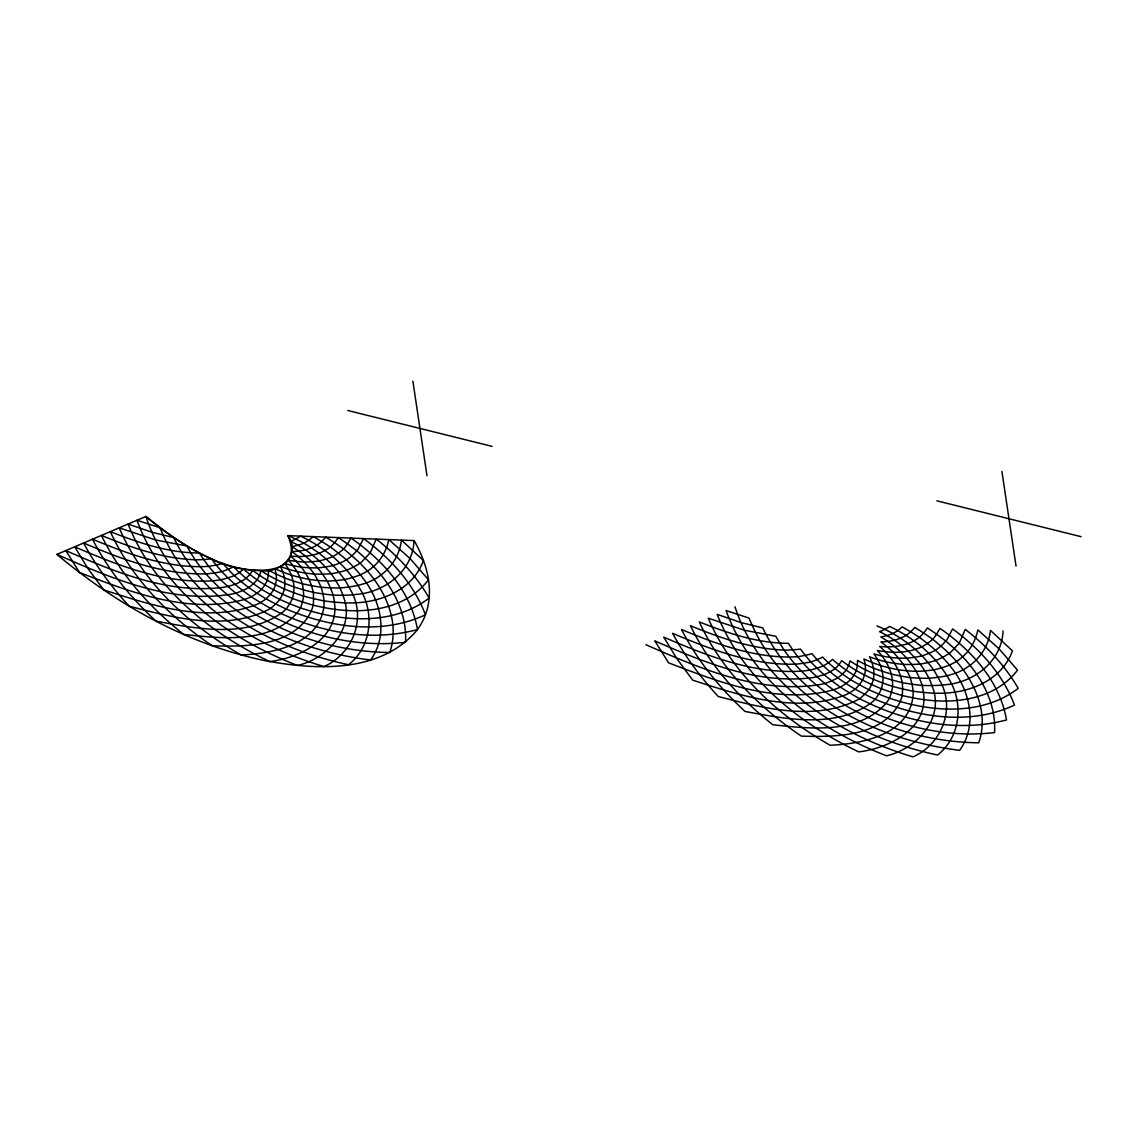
<?xml version="1.0" encoding="UTF-8"?>
<svg xmlns="http://www.w3.org/2000/svg" width="1138" height="1138" viewBox="0 0 1138 1138"><rect width="100%" height="100%" fill="white"/><g stroke="black" fill="none" stroke-linecap="round" stroke-linejoin="round"><path stroke-width="1.5" d="M1003.076 630.893C1001.924 661.164 974.057 682.544 945.394 684.706A211.298 115.393 25.2 0 1 941.98 685.218L935.621 685.474A212.977 116.304 25.2 0 1 931.88 685.545A183.318 100.116 25.2 0 1 922.207 685.432A185.494 101.296 25.2 0 1 911.951 684.208A148.424 81.054 25.2 0 1 902.263 682.615A150.941 82.434 25.2 0 1 892.334 680.069A120.728 65.933 25.2 0 1 883.074 677.252A123.658 67.526 25.2 0 1 873.87 673.639A99.362 54.268 25.2 0 1 865.435 669.841A102.847 56.175 25.2 0 1 857.284 665.431A83.586 45.648 25.2 0 1 849.986 660.95A88.28 48.209 25.2 0 1 848.521 665.559A108.323 59.162 25.2 0 1 846.146 670.14A115.137 62.875 25.2 0 1 842.419 674.066A141.951 77.526 25.2 0 1 837.753 677.85A152.777 83.43 25.2 0 1 831.764 680.78A187.471 102.377 25.2 0 1 824.837 683.497A194.257 106.09 25.2 0 1 820.896 684.393C760.156 694.564 700.354 668.689 645.943 644.705M56.9 554.391L145.92 516.467C178.595 542.456 217.159 569.768 260.815 570.636C279.848 573.609 301.741 554.419 287.9 535.628L414.033 540.578C412.895 570.835 385.014 592.229 356.35 594.392A211.298 115.393 25.2 0 1 352.951 594.904L346.578 595.16A212.977 116.304 25.2 0 1 342.837 595.231A183.318 100.116 25.2 0 1 333.164 595.117A185.494 101.296 25.2 0 1 322.908 593.894A148.424 81.054 25.2 0 1 313.22 592.301A150.941 82.434 25.2 0 1 303.291 589.754A120.728 65.933 25.2 0 1 294.031 586.938A123.658 67.526 25.2 0 1 284.827 583.325A99.475 54.325 25.2 0 0 284.472 577.805A96.943 52.931 25.2 0 0 293.035 580.878A120.728 65.933 25.2 0 0 302.295 583.694A118.622 64.781 25.2 0 0 311.414 585.657A148.424 81.054 25.2 0 0 321.115 587.236A146.603 80.058 25.2 0 0 330.361 587.82A183.318 100.116 25.2 0 0 340.034 587.948A181.824 99.291 25.2 0 0 348.925 586.966A211.298 115.393 25.2 0 0 352.325 586.468L358.086 585.458A210.374 114.895 25.2 0 0 361.087 584.519C381.97 579.37 399.111 561.802 401.415 540.081L423.393 560.522C412.653 590.665 378.798 603.553 348.953 602.898A212.977 116.304 25.2 0 1 345.227 602.969L334.401 602.116A185.494 101.296 25.2 0 1 324.159 600.907A188.453 102.918 25.2 0 1 313.533 598.616A150.941 82.434 25.2 0 1 303.604 596.07A154.384 84.312 25.2 0 1 293.618 592.614A123.658 67.526 25.2 0 1 284.415 589A127.797 69.788 25.2 0 1 275.396 584.648A102.847 56.175 25.2 0 1 267.245 580.224A107.797 58.877 25.2 0 1 259.478 575.259A87.711 47.896 25.2 0 1 252.622 570.309A93.999 51.338 25.2 0 1 249.819 574.363A115.137 62.875 25.2 0 1 246.093 578.289A124.497 67.996 25.2 0 1 241.028 581.433A152.777 83.43 25.2 0 1 235.04 584.363A167.67 91.566 25.2 0 1 227.813 586.369A194.257 106.09 25.2 0 1 223.873 587.265C168.879 594.477 115.208 572.115 65.805 550.593L79.575 572.542C131.169 592.343 188.794 614.634 244.414 599.513A187.471 102.377 25.2 0 0 251.342 596.796A187.414 102.349 25.2 0 1 242.721 590.48A152.691 83.387 25.2 0 1 235.04 584.377A167.812 91.637 25.2 0 1 227.97 577.834A137.712 75.208 25.2 0 1 221.796 571.589A156.105 85.25 25.2 0 1 216.206 565.017A129.391 70.67 25.2 0 1 211.483 558.801C187.642 548.061 165.849 533.295 145.92 516.467C171.682 594.961 248.255 643.966 323.96 666.555C352.851 654.037 367.076 617.521 350.461 589.882A210.544 114.981 25.2 0 0 348.925 586.966A180.601 98.622 25.2 0 0 344.615 579.583A179.704 98.138 25.2 0 0 338.911 572.258A142.791 77.981 25.2 0 0 333.064 565.529A142.99 78.081 25.2 0 0 326.094 559.057A113.473 61.964 25.2 0 0 319.166 553.253A114.867 62.732 25.2 0 0 311.385 547.876A91.709 50.086 25.2 0 0 303.803 543.196A94.369 51.537 25.2 0 0 295.681 539.042A76.531 41.793 25.2 0 0 287.9 535.628C308.057 582.869 233.233 572.386 211.483 558.801A151.539 82.747 25.2 0 1 203.702 559.512A179.178 97.854 25.2 0 1 196.234 559.825C163.275 558.801 131.652 547.748 101.41 535.429C120.329 574.548 149.903 607.592 183.787 634.435C221.355 638.532 269.749 644.236 297.359 612.571A195.38 106.702 25.2 0 0 300.432 607.934A192.478 105.109 25.2 0 0 302.409 601.917A154.469 84.354 25.2 0 0 303.604 596.07A150.572 82.235 25.2 0 0 303.291 589.754A120.301 65.705 25.2 0 0 302.295 583.709A117.612 64.226 25.2 0 0 299.934 577.421A94.127 51.409 25.2 0 0 297.004 571.518A92.292 50.399 25.2 0 0 292.921 565.614A74.695 40.797 25.2 0 0 288.398 560.181A76.004 41.509 25.2 0 0 296.15 561.347A93.288 50.954 25.2 0 0 304.187 561.987A92.861 50.712 25.2 0 0 311.698 561.731A115.578 63.116 25.2 0 0 319.337 560.878A115.578 63.116 25.2 0 0 326.094 559.057A144.682 79.006 25.2 0 0 332.822 556.567A145.721 79.575 25.2 0 0 338.342 553.111A182.293 99.547 25.2 0 0 343.662 548.971A185.323 101.211 25.2 0 0 347.488 543.893L350.973 538.103C382.496 559.782 410.747 590.807 417.504 629.627C380.988 673.397 316.535 670.31 265.424 660.723C188.012 644.748 117.072 604.861 56.9 554.391C111.325 578.403 171.113 604.221 231.853 594.079A194.257 106.09 25.2 0 0 235.808 593.197A187.471 102.377 25.2 0 0 242.735 590.48A152.777 83.43 25.2 0 0 248.724 587.535A141.951 77.526 25.2 0 0 253.39 583.751A115.137 62.875 25.2 0 0 257.117 579.825A108.323 59.162 25.2 0 0 259.492 575.259A88.28 48.209 25.2 0 0 260.958 570.636A83.586 45.648 25.2 0 0 268.241 575.117A102.847 56.175 25.2 0 0 276.406 579.527A99.362 54.268 25.2 0 0 284.827 583.31M936.859 500.82L1081.1 536.681M347.815 410.505L492.057 446.366M734.963 606.782C760.71 685.275 837.298 734.28 912.989 756.87C941.88 744.352 956.119 707.836 939.504 680.197A210.544 114.981 25.2 0 0 937.954 677.295A180.601 98.622 25.2 0 0 933.658 669.898A179.704 98.138 25.2 0 0 927.939 662.572A142.791 77.981 25.2 0 0 922.107 655.844A142.99 78.081 25.2 0 0 915.137 649.371A113.473 61.964 25.2 0 0 908.195 643.567A114.867 62.732 25.2 0 0 900.428 638.19A91.709 50.086 25.2 0 0 892.846 633.51A94.369 51.537 25.2 0 0 884.724 629.357A77.228 42.177 25.2 0 1 879.56 631.59A74.212 40.527 25.2 0 1 886.943 635.573A91.709 50.086 25.2 0 1 894.525 640.253A90.471 49.403 25.2 0 1 901.438 645.388A113.473 61.964 25.2 0 1 908.366 651.192A113.288 61.865 25.2 0 1 914.34 657.309A142.791 77.981 25.2 0 1 920.173 664.037A143.63 78.437 25.2 0 1 924.767 670.879A180.601 98.622 25.2 0 1 929.063 678.262A182.379 99.603 25.2 0 1 931.88 685.545C945.578 717.765 916.901 748.832 886.53 755.788C818.208 729.401 751.891 681.762 726.058 610.565L749.074 618.076C779.601 694.877 860.399 738.491 937.541 755.049C960.742 737.026 963.986 702.8 948.665 678.675A210.544 114.981 25.2 0 0 947.129 675.773L943.658 670.723A209.605 114.469 25.2 0 0 941.539 667.821A179.704 98.138 25.2 0 0 935.834 660.481A179.904 98.252 25.2 0 0 928.836 653.354A142.99 78.081 25.2 0 0 921.865 646.882A144.512 78.92 25.2 0 0 913.899 640.808A114.867 62.732 25.2 0 0 906.133 635.431A117.854 64.354 25.2 0 0 897.683 630.58A94.369 51.537 25.2 0 0 889.56 626.426A95.009 51.893 25.2 0 1 884.724 629.371A76.531 41.793 25.2 0 0 876.943 625.943M1001.924 471.445L1016.035 566.07M412.881 381.13L426.992 475.755M414.175 540.578A202.18 110.414 25.2 0 1 417.418 629.584C370.533 642.202 320.062 632.415 277.018 611.561A197.173 107.669 25.2 0 1 270.574 608.375L264.158 604.705A201.796 110.201 25.2 0 1 260.488 602.514A201.967 110.286 25.2 0 1 258.155 603.851C208.197 624.349 152.392 605.544 103.686 589.882L87.626 568.061L74.71 546.809C118.352 565.6 165.067 584.192 213.475 580.721A185.935 101.538 25.2 0 0 220.744 579.839A167.67 91.566 25.2 0 0 227.97 577.834A137.513 75.094 25.2 0 0 234.3 575.558A124.497 67.996 25.2 0 0 239.35 572.4A101.936 55.677 25.2 0 0 243.475 569.043A93.586 51.11 25.2 0 0 249.834 574.363A114.753 62.675 25.2 0 0 257.117 579.825A107.797 58.877 25.2 0 0 264.884 584.804A133.587 72.946 25.2 0 0 273.547 589.811A127.797 69.788 25.2 0 0 282.565 594.164A159.192 86.943 25.2 0 0 292.423 598.46A154.384 84.312 25.2 0 0 302.409 601.917A192.422 105.08 25.2 0 0 313.178 605.203A188.453 102.918 25.2 0 0 323.789 607.479C359.907 614.861 404.445 611.348 428.471 579.825L410.107 558.587L388.812 539.583C385.967 554.178 376.55 567.08 363.022 573.467A210.416 114.91 25.2 0 1 360.518 574.818L355.497 576.568A210.374 114.895 25.2 0 1 352.51 577.507A180.999 98.835 25.2 0 1 344.615 579.598A181.824 99.291 25.2 0 1 335.738 580.579A145.365 79.376 25.2 0 1 327.132 581.02A146.603 80.058 25.2 0 1 317.872 580.423A117.143 63.97 25.2 0 1 309.052 579.384A118.622 64.781 25.2 0 1 299.934 577.435A95.251 52.021 25.2 0 1 291.371 575.117A96.943 52.931 25.2 0 1 282.793 572.03A78.778 43.016 25.2 0 1 274.898 568.673A80.841 44.14 25.2 0 1 276.036 574.007A99.475 54.325 25.2 0 1 276.392 579.527A103.288 56.402 25.2 0 1 275.396 584.648A128.181 70.001 25.2 0 1 273.547 589.811A134.042 73.202 25.2 0 1 270.261 594.363A166.191 90.755 25.2 0 1 266.079 598.858A175.195 95.677 25.2 0 1 260.488 602.514A174.968 95.549 25.2 0 1 251.342 596.796A175.195 95.677 25.2 0 0 256.946 593.14A141.951 77.526 25.2 0 0 261.612 589.342A134.042 73.202 25.2 0 0 264.884 584.804A108.323 59.162 25.2 0 0 267.259 580.224A103.288 56.402 25.2 0 0 268.255 575.117A84.056 45.904 25.2 0 0 268.397 570.067A80.713 44.083 25.2 0 0 276.036 574.007A99.362 54.268 25.2 0 0 284.472 577.791A96.488 52.689 25.2 0 0 282.793 572.016A78.309 42.76 25.2 0 0 280.446 566.511A77.455 42.305 25.2 0 0 288.44 569.199A95.251 52.021 25.2 0 0 297.004 571.518A94.07 51.366 25.2 0 0 305.397 573.011A92.292 50.399 25.2 0 0 301.314 567.122A93.288 50.954 25.2 0 0 309.337 567.748A116.133 63.429 25.2 0 0 317.658 567.848A115.578 63.116 25.2 0 0 325.297 566.994A144.668 79.006 25.2 0 0 333.064 565.515A144.682 79.006 25.2 0 0 339.793 563.04A179.904 98.252 25.2 0 1 346.791 570.166A179.704 98.138 25.2 0 1 352.496 577.507A209.605 114.469 25.2 0 1 354.615 580.408L358.086 585.458A210.544 114.981 25.2 0 1 359.636 588.36C374.957 612.486 371.713 646.711 348.498 664.734C271.356 648.176 190.572 604.562 160.031 527.762L137.015 520.251C162.862 591.447 229.165 639.087 297.502 665.474C327.872 658.518 356.521 627.451 342.837 595.231A182.379 99.603 25.2 0 0 340.034 587.962A180.601 98.622 25.2 0 0 335.738 580.565A143.63 78.437 25.2 0 0 331.144 573.723A142.791 77.981 25.2 0 0 325.312 566.994A113.288 61.865 25.2 0 0 319.337 560.878A113.473 61.964 25.2 0 0 312.409 555.074A90.471 49.403 25.2 0 0 305.496 549.924A91.709 50.086 25.2 0 0 297.914 545.244A74.212 40.527 25.2 0 0 290.517 541.261A77.228 42.177 25.2 0 0 295.681 539.042A95.009 51.893 25.2 0 0 300.517 536.112A94.369 51.537 25.2 0 1 308.64 540.266A117.854 64.354 25.2 0 1 317.089 545.116A114.867 62.732 25.2 0 1 324.856 550.493A144.512 78.92 25.2 0 1 332.822 556.582A142.99 78.081 25.2 0 1 339.793 563.04A181.027 98.864 25.2 0 0 346.478 559.896A182.293 99.547 25.2 0 0 351.813 555.742A211.867 115.706 25.2 0 0 353.762 554.007L357.858 549.512L363.577 538.601C390.291 558.075 413.62 583.495 425.456 614.776C384.587 633.923 336.549 628.347 295.482 612.713A195.167 106.588 25.2 0 1 286.15 609.001L282.11 607.095A197.173 107.669 25.2 0 1 275.666 603.908A165.821 90.556 25.2 0 1 266.079 598.858A174.968 95.549 25.2 0 1 256.932 593.14A141.638 77.341 25.2 0 1 248.71 587.535A152.691 83.387 25.2 0 1 241.028 581.433A124.398 67.939 25.2 0 1 234.286 575.558A137.712 75.208 25.2 0 1 228.112 569.299A113.316 61.879 25.2 0 1 222.849 563.338A128.935 70.414 25.2 0 1 216.206 565.017A155.693 85.023 25.2 0 1 208.709 566.354A179.178 97.854 25.2 0 1 201.255 566.667C163.374 567.009 127.029 553.523 92.505 539.213C108.309 570.223 130.514 597.535 155.977 621.12C196.931 628.788 246.078 638.674 282.423 612.358A200.103 109.276 25.2 0 0 286.15 609.001L286.648 608.332A195.38 106.702 25.2 0 0 289.721 603.709A159.505 87.1 25.2 0 0 292.423 598.46A154.469 84.354 25.2 0 0 293.618 592.614A123.758 67.583 25.2 0 0 294.045 586.938A120.301 65.705 25.2 0 0 293.049 580.892A96.488 52.689 25.2 0 0 291.371 575.103A94.127 51.409 25.2 0 0 288.44 569.199A76.289 41.665 25.2 0 0 284.955 563.651A76.573 41.822 25.2 0 0 292.907 565.614A94.07 51.366 25.2 0 0 301.3 567.122A90.969 49.674 25.2 0 0 296.15 561.347M317.658 567.862A113.288 61.865 25.2 0 0 311.698 561.745A90.3 49.318 25.2 0 0 305.61 556.226A90.471 49.403 25.2 0 0 298.711 551.091A73.117 39.93 25.2 0 0 291.826 546.61A76.09 41.551 25.2 0 0 297.914 545.244A93.458 51.039 25.2 0 0 303.803 543.196A95.009 51.893 25.2 0 0 308.626 540.251A118.409 64.667 25.2 0 0 313.121 536.61A117.854 64.354 25.2 0 1 321.585 541.475A147.784 80.698 25.2 0 1 330.376 547.051A148.225 80.94 25.2 0 0 334.529 542.684A185.323 101.211 25.2 0 0 338.356 537.605A185.053 101.054 25.2 0 1 347.488 543.893L356.962 550.892A211.497 115.507 25.2 0 1 360.063 553.609C385.839 575.544 407.632 607.052 405.498 642.287C354.188 648.191 301.726 634.492 257.629 608.218A201.796 110.201 25.2 0 1 253.959 606.042L244.414 599.513A187.414 102.349 25.2 0 1 235.808 593.197L231.697 589.74A194.37 106.147 25.2 0 1 227.828 586.369A167.812 91.637 25.2 0 1 220.744 579.839L219.89 578.958A186.276 101.723 25.2 0 1 214.3 572.926A156.105 85.25 25.2 0 1 208.709 566.354L208.041 565.486A179.605 98.081 25.2 0 1 203.702 559.512A152.023 83.017 25.2 0 1 199.463 553.04A178.325 97.384 25.2 0 1 194.029 552.883C164.982 551.816 137.115 542.157 110.315 531.631C131.866 578.943 169.633 616.981 212.308 645.801C246.462 646.868 293.846 646.711 311.2 611.22A192.478 105.109 25.2 0 0 313.178 605.203A188.168 102.761 25.2 0 0 313.547 598.616A150.572 82.235 25.2 0 0 313.235 592.301A147.584 80.599 25.2 0 0 311.428 585.657A117.612 64.226 25.2 0 0 309.067 579.384A115.535 63.088 25.2 0 0 305.397 573.026A117.143 63.97 25.2 0 0 314.216 574.064A115.535 63.088 25.2 0 1 317.872 580.423A145.266 79.333 25.2 0 1 321.101 587.251A147.584 80.599 25.2 0 1 322.908 593.88A184.882 100.969 25.2 0 1 324.145 600.892A188.168 102.761 25.2 0 1 323.789 607.479C318.185 644.933 272.594 653.625 241.1 654.933C189.577 625.473 142.862 583.296 119.22 527.847L155.579 539.953L186.86 545.984A178.623 97.541 25.2 0 0 189.136 550.138L195.124 559.839A179.605 98.081 25.2 0 0 199.463 565.814L205.95 573.922A186.276 101.723 25.2 0 0 211.54 579.953L219.691 588.076A194.37 106.147 25.2 0 0 223.574 591.447C269.422 630.537 329.65 651.832 389.737 652.487C400.519 621.32 384.544 588.289 362.78 566.055A209.819 114.582 25.2 0 0 360.149 563.225L354.914 558.459A211.497 115.507 25.2 0 0 351.813 555.742A181.539 99.134 25.2 0 0 343.676 548.971A185.053 101.054 25.2 0 0 334.544 542.684A147.784 80.698 25.2 0 0 325.738 537.108A148.225 80.94 25.2 0 1 321.599 541.475A118.409 64.667 25.2 0 1 317.104 545.116A116.389 63.557 25.2 0 1 311.399 547.876A93.458 51.039 25.2 0 1 305.496 549.939A92.847 50.698 25.2 0 1 298.711 551.091A75.663 41.324 25.2 0 1 291.883 551.589A72.974 39.844 25.2 0 1 298.099 556.482A92.861 50.712 25.2 0 0 305.61 556.226A92.847 50.698 25.2 0 0 312.395 555.074A115.578 63.116 25.2 0 0 319.152 553.253A116.389 63.557 25.2 0 0 324.856 550.493A145.721 79.575 25.2 0 0 330.376 547.037M330.39 547.037A144.512 78.92 25.2 0 1 338.342 553.125A181.539 99.134 25.2 0 1 346.478 559.896A179.904 98.252 25.2 0 1 353.477 567.023A209.819 114.582 25.2 0 1 356.123 569.868L360.518 574.818A209.605 114.469 25.2 0 1 362.624 577.72C380.974 600.437 388.826 634.904 370.59 660.012C292.566 650.381 209.093 611.661 173.701 537.577L151.994 532.243L128.11 524.049C153.232 587.507 209.506 632.899 269.692 661.562C299.934 658.049 339.807 638.233 334.401 602.116A184.882 100.969 25.2 0 0 333.164 595.103A182.379 99.603 25.2 0 0 330.361 587.834A145.266 79.333 25.2 0 0 327.132 581.006A143.63 78.437 25.2 0 0 322.538 574.164A114.042 62.277 25.2 0 0 317.673 567.862M298.099 556.482A90.3 49.318 25.2 0 1 304.187 562.001A90.969 49.674 25.2 0 1 309.337 567.762A114.042 62.277 25.2 0 1 314.202 574.064M298.099 556.482A75.677 41.338 25.2 0 1 290.716 556.141A73.557 40.171 25.2 0 1 296.15 561.361M314.216 574.064A116.133 63.429 25.2 0 0 322.538 574.164A145.365 79.376 25.2 0 0 331.144 573.723A144.668 79.006 25.2 0 0 338.896 572.243A180.999 98.835 25.2 0 0 346.791 570.166A181.027 98.864 25.2 0 0 353.477 567.023A210.416 114.91 25.2 0 0 355.995 565.671L360.149 563.225A211.867 115.706 25.2 0 0 362.097 561.475L370.248 552.812L376.194 539.085C397.276 555.33 415.797 574.946 429.154 598.047C395.825 623.709 349.821 622.287 311.2 611.22A192.422 105.08 25.2 0 1 300.432 607.934L299.052 607.408A195.167 106.588 25.2 0 1 289.706 603.709A159.192 86.943 25.2 0 1 279.848 599.413A165.821 90.556 25.2 0 1 270.275 594.363A133.587 72.946 25.2 0 1 261.598 589.342A141.638 77.341 25.2 0 1 253.376 583.751A114.753 62.675 25.2 0 1 246.093 578.289A124.398 67.939 25.2 0 1 239.35 572.4A101.823 55.606 25.2 0 1 233.532 566.738A113.103 61.765 25.2 0 1 228.112 569.299A137.513 75.094 25.2 0 1 221.796 571.589A155.693 85.023 25.2 0 1 214.3 572.926A185.935 101.538 25.2 0 1 207.031 573.822C163.972 575.216 122.605 559.611 83.6 543.011C95.919 565.999 111.538 587.023 129.191 606.17C173.645 617.763 224.741 631.32 268.241 609.712A201.967 110.286 25.2 0 0 270.574 608.375L271.939 607.265A200.103 109.276 25.2 0 0 275.666 603.908A166.191 90.755 25.2 0 0 279.848 599.413A159.505 87.1 25.2 0 0 282.565 594.178A128.181 70.001 25.2 0 0 284.415 589M284.827 583.325A123.758 67.583 25.2 0 1 284.4 589M864.439 674.948A102.847 56.175 25.2 0 1 856.288 670.538A107.797 58.877 25.2 0 1 848.521 665.574A87.711 47.896 25.2 0 1 841.665 660.623A93.999 51.338 25.2 0 1 838.862 664.677A115.137 62.875 25.2 0 1 835.121 668.603A124.497 67.996 25.2 0 1 830.071 671.747A152.777 83.43 25.2 0 1 824.083 674.678A167.67 91.566 25.2 0 1 816.856 676.683A194.257 106.09 25.2 0 1 812.902 677.579C757.922 684.806 704.237 662.416 654.834 640.907L668.618 662.857C720.183 682.629 777.837 704.963 833.457 689.827A187.471 102.377 25.2 0 0 840.385 687.11A175.195 95.677 25.2 0 0 845.975 683.454A141.951 77.526 25.2 0 0 850.641 679.656A134.042 73.202 25.2 0 0 853.927 675.119A108.323 59.162 25.2 0 0 856.288 670.538A103.288 56.402 25.2 0 0 857.284 665.431A84.056 45.904 25.2 0 0 857.426 660.381A80.713 44.083 25.2 0 0 865.079 664.322A99.362 54.268 25.2 0 0 873.5 668.106A96.943 52.931 25.2 0 0 882.078 671.192A120.728 65.933 25.2 0 0 891.339 674.009A118.622 64.781 25.2 0 0 900.457 675.972A148.424 81.054 25.2 0 0 910.144 677.551A146.603 80.058 25.2 0 0 919.39 678.134A183.318 100.116 25.2 0 0 929.063 678.262A181.824 99.291 25.2 0 0 937.954 677.281A211.298 115.393 25.2 0 0 941.368 676.783L947.129 675.773A210.374 114.895 25.2 0 0 950.116 674.834C971.013 669.685 988.14 652.117 990.458 630.395L1012.436 650.836C1001.696 680.993 967.826 693.867 937.997 693.213A212.977 116.304 25.2 0 1 934.255 693.284L923.444 692.43A185.494 101.296 25.2 0 1 913.188 691.221A188.453 102.918 25.2 0 1 902.576 688.931A188.168 102.761 25.2 0 1 902.206 695.517A192.478 105.109 25.2 0 1 900.229 701.534C882.903 737.026 835.491 737.182 801.337 736.115C758.676 707.295 720.909 669.258 699.344 621.945C726.158 632.486 754.025 642.131 783.072 643.198A178.325 97.384 25.2 0 0 788.506 643.354A152.023 83.017 25.2 0 0 792.745 649.826A179.605 98.081 25.2 0 0 797.084 655.801L797.752 656.669A156.105 85.25 25.2 0 0 803.343 663.241A186.276 101.723 25.2 0 0 808.933 669.272L809.787 670.154A167.812 91.637 25.2 0 0 816.856 676.683A194.37 106.147 25.2 0 0 820.74 680.055L824.837 683.511A187.414 102.349 25.2 0 0 833.457 689.827L843.002 696.356A201.796 110.201 25.2 0 0 846.672 698.533C890.77 724.806 943.217 738.505 994.527 732.602C996.675 697.366 974.868 665.858 949.106 643.923A211.497 115.507 25.2 0 0 945.991 641.206L936.531 634.207A185.053 101.054 25.2 0 0 927.399 627.92A185.323 101.211 25.2 0 1 923.587 632.998A148.225 80.94 25.2 0 1 919.419 637.365A145.721 79.575 25.2 0 1 913.914 640.822A116.389 63.557 25.2 0 1 908.195 643.567A115.578 63.116 25.2 0 1 901.438 645.388A92.847 50.698 25.2 0 1 894.653 646.555A92.861 50.712 25.2 0 1 887.142 646.811A75.677 41.338 25.2 0 1 879.759 646.455A73.557 40.171 25.2 0 1 885.179 651.676A90.969 49.674 25.2 0 1 890.329 657.437A92.292 50.399 25.2 0 1 894.425 663.34A115.535 63.088 25.2 0 1 898.095 669.699A117.612 64.226 25.2 0 1 900.457 675.972A147.584 80.599 25.2 0 1 902.249 682.615A150.572 82.235 25.2 0 1 902.576 688.931A150.941 82.434 25.2 0 1 892.647 686.385A154.384 84.312 25.2 0 1 882.661 682.942A123.658 67.526 25.2 0 1 873.443 679.315A127.797 69.788 25.2 0 1 864.439 674.962A128.181 70.001 25.2 0 1 862.576 680.126A134.042 73.202 25.2 0 1 859.304 684.678A166.191 90.755 25.2 0 1 855.122 689.173A175.195 95.677 25.2 0 1 849.517 692.829A201.967 110.286 25.2 0 1 847.184 694.166C797.24 714.664 741.421 695.859 692.729 680.197L676.655 658.376L663.739 637.124C707.395 655.915 754.11 674.507 802.518 671.036A185.935 101.538 25.2 0 0 809.787 670.154A167.67 91.566 25.2 0 0 817.013 668.148A137.513 75.094 25.2 0 0 823.329 665.872A124.497 67.996 25.2 0 0 828.393 662.714A101.936 55.677 25.2 0 0 832.518 659.357A93.586 51.11 25.2 0 0 838.862 664.677A114.753 62.675 25.2 0 0 846.16 670.14A107.797 58.877 25.2 0 0 853.913 675.119A133.587 72.946 25.2 0 0 862.59 680.126A127.797 69.788 25.2 0 0 871.594 684.479A128.181 70.001 25.2 0 0 873.458 679.315A123.758 67.583 25.2 0 0 873.87 673.639A99.475 54.325 25.2 0 0 873.515 668.12M864.439 674.962A103.288 56.402 25.2 0 0 865.449 669.841A99.475 54.325 25.2 0 0 865.079 664.336A80.841 44.14 25.2 0 0 863.941 658.987A78.778 43.016 25.2 0 0 871.836 662.33A96.943 52.931 25.2 0 0 880.399 665.417A95.251 52.021 25.2 0 0 888.963 667.736A118.622 64.781 25.2 0 0 898.095 669.699A117.143 63.97 25.2 0 0 906.915 670.737A146.603 80.058 25.2 0 0 916.161 671.32A145.365 79.376 25.2 0 0 924.767 670.879A181.824 99.291 25.2 0 0 933.644 669.898A180.999 98.835 25.2 0 0 941.539 667.821A210.374 114.895 25.2 0 0 944.54 666.882L949.561 665.133A210.416 114.91 25.2 0 0 952.065 663.781C965.593 657.394 975.01 644.492 977.841 629.897L999.15 648.902L1017.514 670.14C993.474 701.662 948.95 705.176 912.832 697.793A188.453 102.918 25.2 0 1 902.206 695.517A192.422 105.08 25.2 0 1 891.452 692.231A154.384 84.312 25.2 0 1 881.452 688.789A159.192 86.943 25.2 0 1 871.594 684.493A159.505 87.1 25.2 0 1 868.877 689.728A166.191 90.755 25.2 0 1 864.695 694.223A200.103 109.276 25.2 0 1 860.968 697.58L859.617 698.689A201.967 110.286 25.2 0 1 857.27 700.026C813.77 721.634 762.673 708.078 718.234 696.484C700.581 677.338 684.948 656.313 672.643 633.325C711.648 649.926 753.015 665.531 796.074 664.137A185.935 101.538 25.2 0 0 803.343 663.241A155.693 85.023 25.2 0 0 810.839 661.903A137.513 75.094 25.2 0 0 817.155 659.627A113.103 61.765 25.2 0 0 822.575 657.053A101.823 55.606 25.2 0 0 828.393 662.714A124.398 67.939 25.2 0 0 835.136 668.603A114.753 62.675 25.2 0 0 842.419 674.066A141.638 77.341 25.2 0 0 850.641 679.656A133.587 72.946 25.2 0 0 859.318 684.678A165.821 90.556 25.2 0 0 868.891 689.728A159.192 86.943 25.2 0 0 878.749 694.009A195.167 106.588 25.2 0 0 888.081 697.722L889.475 698.248A192.422 105.08 25.2 0 0 900.229 701.534C938.85 712.616 984.868 714.024 1018.197 688.362C1004.84 665.261 986.305 645.644 965.237 629.399L959.277 643.126L951.14 651.789A211.867 115.706 25.2 0 1 949.192 653.539L945.024 655.986A210.416 114.91 25.2 0 1 942.52 657.337A181.027 98.864 25.2 0 1 935.834 660.495M873.5 668.12A96.488 52.689 25.2 0 0 871.836 662.33A78.309 42.76 25.2 0 0 869.475 656.825A77.455 42.305 25.2 0 0 877.469 659.514A95.251 52.021 25.2 0 0 886.033 661.832A94.07 51.366 25.2 0 0 894.425 663.326A117.143 63.97 25.2 0 0 903.245 664.379A116.133 63.429 25.2 0 0 911.566 664.478A145.365 79.376 25.2 0 0 920.173 664.037M893.23 652.302A93.288 50.954 25.2 0 1 885.193 651.676A76.004 41.509 25.2 0 1 877.426 650.495A74.695 40.797 25.2 0 1 881.95 655.929A92.292 50.399 25.2 0 1 886.033 661.832A94.127 51.409 25.2 0 1 888.963 667.736A117.612 64.226 25.2 0 1 891.324 674.023A120.301 65.705 25.2 0 1 892.32 680.069A150.572 82.235 25.2 0 1 892.633 686.385A154.469 84.354 25.2 0 1 891.438 692.231A192.478 105.109 25.2 0 1 889.461 698.248A195.38 106.702 25.2 0 1 886.402 702.886C858.792 734.551 810.398 728.846 772.816 724.75C738.932 697.907 709.358 664.862 690.453 625.744C720.695 638.077 752.318 649.115 785.277 650.139A179.178 97.854 25.2 0 0 792.731 649.826A151.539 82.747 25.2 0 0 800.526 649.115A129.391 70.67 25.2 0 0 805.249 655.332A156.105 85.25 25.2 0 0 810.839 661.903A137.712 75.208 25.2 0 0 817.013 668.148A167.812 91.637 25.2 0 0 824.083 674.678A152.691 83.387 25.2 0 0 831.764 680.78A187.414 102.349 25.2 0 0 840.385 687.11A174.968 95.549 25.2 0 0 849.531 692.829A201.796 110.201 25.2 0 0 853.201 695.019L859.617 698.689A197.173 107.669 25.2 0 0 866.061 701.876C909.134 722.772 959.59 732.459 1006.533 719.941C999.79 681.121 971.525 650.097 940.002 628.418L936.531 634.207A185.323 101.211 25.2 0 1 932.719 639.286A182.293 99.547 25.2 0 1 927.385 643.439A181.539 99.134 25.2 0 1 935.521 650.211A179.904 98.252 25.2 0 1 942.52 657.337A209.819 114.582 25.2 0 1 945.166 660.182L949.561 665.133A209.605 114.469 25.2 0 1 951.667 668.034C970.017 690.752 977.869 725.219 959.633 750.326C881.609 740.696 798.122 701.975 762.73 627.892L741.023 622.557L717.153 614.364C742.26 677.821 798.549 723.213 858.721 751.877C888.977 748.363 928.85 728.548 923.444 692.43A184.882 100.969 25.2 0 0 922.207 685.417A182.379 99.603 25.2 0 0 919.404 678.148A145.266 79.333 25.2 0 0 916.161 671.32A143.63 78.437 25.2 0 0 911.581 664.478A114.042 62.277 25.2 0 0 906.716 658.177A116.133 63.429 25.2 0 1 898.38 658.077A93.288 50.954 25.2 0 1 890.343 657.437A94.07 51.366 25.2 0 1 881.95 655.943A76.573 41.822 25.2 0 1 873.984 653.98A76.289 41.665 25.2 0 1 877.469 659.514A94.127 51.409 25.2 0 1 880.399 665.417A96.488 52.689 25.2 0 1 882.078 671.207A120.301 65.705 25.2 0 1 883.074 677.252A123.758 67.583 25.2 0 1 882.647 682.928A154.469 84.354 25.2 0 1 881.452 688.774A159.505 87.1 25.2 0 1 878.749 694.009A195.38 106.702 25.2 0 1 875.677 698.647L875.193 699.315A200.103 109.276 25.2 0 1 871.452 702.672C835.107 728.989 785.96 719.102 745.006 711.435C719.543 687.85 697.352 660.538 681.548 629.527C716.072 643.838 752.417 657.323 790.284 656.982A179.178 97.854 25.2 0 0 797.752 656.683A155.693 85.023 25.2 0 0 805.249 655.346A128.935 70.414 25.2 0 0 811.892 653.653A113.316 61.879 25.2 0 0 817.155 659.613A137.712 75.208 25.2 0 0 823.329 665.872A124.398 67.939 25.2 0 0 830.071 671.747A152.691 83.387 25.2 0 0 837.753 677.85A141.638 77.341 25.2 0 0 845.975 683.44A174.968 95.549 25.2 0 0 855.122 689.173A165.821 90.556 25.2 0 0 864.709 694.223A197.173 107.669 25.2 0 0 871.153 697.409L875.193 699.315A195.167 106.588 25.2 0 0 884.525 703.028C925.578 718.661 973.616 724.237 1014.499 705.091C1002.649 673.81 979.334 648.39 952.62 628.916L946.901 639.826L942.805 644.321A211.867 115.706 25.2 0 1 940.856 646.057A182.293 99.547 25.2 0 1 935.536 650.211A181.027 98.864 25.2 0 1 928.836 653.354A144.682 79.006 25.2 0 1 922.107 655.844A144.668 79.006 25.2 0 1 914.34 657.309A115.578 63.116 25.2 0 1 906.702 658.177A113.288 61.865 25.2 0 0 900.741 652.06A90.3 49.318 25.2 0 0 894.653 646.54A90.471 49.403 25.2 0 0 887.74 641.405A73.117 39.93 25.2 0 0 880.869 636.924A76.09 41.551 25.2 0 0 886.943 635.559A93.458 51.039 25.2 0 0 892.846 633.51A95.009 51.893 25.2 0 0 897.669 630.566A118.409 64.667 25.2 0 0 902.164 626.924A117.854 64.354 25.2 0 1 910.628 631.789A147.784 80.698 25.2 0 1 919.419 637.365A144.512 78.92 25.2 0 1 927.37 643.439A145.721 79.575 25.2 0 1 921.865 646.896A144.682 79.006 25.2 0 1 915.137 649.371A115.578 63.116 25.2 0 1 908.38 651.192A115.578 63.116 25.2 0 1 900.741 652.06A92.861 50.712 25.2 0 1 893.23 652.316A90.3 49.318 25.2 0 0 887.142 646.797A72.974 39.844 25.2 0 0 880.926 641.903A75.663 41.324 25.2 0 0 887.74 641.405A92.847 50.698 25.2 0 0 894.525 640.239A93.458 51.039 25.2 0 0 900.428 638.19A116.389 63.557 25.2 0 0 906.133 635.431A118.409 64.667 25.2 0 0 910.613 631.789A148.225 80.94 25.2 0 0 914.781 627.422A147.784 80.698 25.2 0 1 923.572 632.998A185.053 101.054 25.2 0 1 932.705 639.286A181.539 99.134 25.2 0 1 940.856 646.057A211.497 115.507 25.2 0 1 943.957 648.774L949.192 653.539A209.819 114.582 25.2 0 1 951.823 656.384C973.587 678.604 989.548 711.634 978.765 742.801C918.693 742.147 858.465 720.852 812.603 681.776A194.37 106.147 25.2 0 1 808.734 678.39L800.569 670.268A186.276 101.723 25.2 0 1 794.978 664.236L788.506 656.128A179.605 98.081 25.2 0 1 784.153 650.154L778.179 640.452A178.623 97.541 25.2 0 1 775.903 636.298L744.622 630.267L708.249 618.162C731.905 673.611 778.605 715.788 830.143 745.248C861.637 743.939 907.214 735.248 912.832 697.793A188.168 102.761 25.2 0 0 913.202 691.221A184.882 100.969 25.2 0 0 911.951 684.208A147.584 80.599 25.2 0 0 910.158 677.565A145.266 79.333 25.2 0 0 906.915 670.737A115.535 63.088 25.2 0 0 903.259 664.379A114.042 62.277 25.2 0 0 898.38 658.077A90.969 49.674 25.2 0 0 893.23 652.302M920.187 664.037A144.668 79.006 25.2 0 0 927.939 662.558A180.999 98.835 25.2 0 0 935.82 660.481"/></g></svg>
